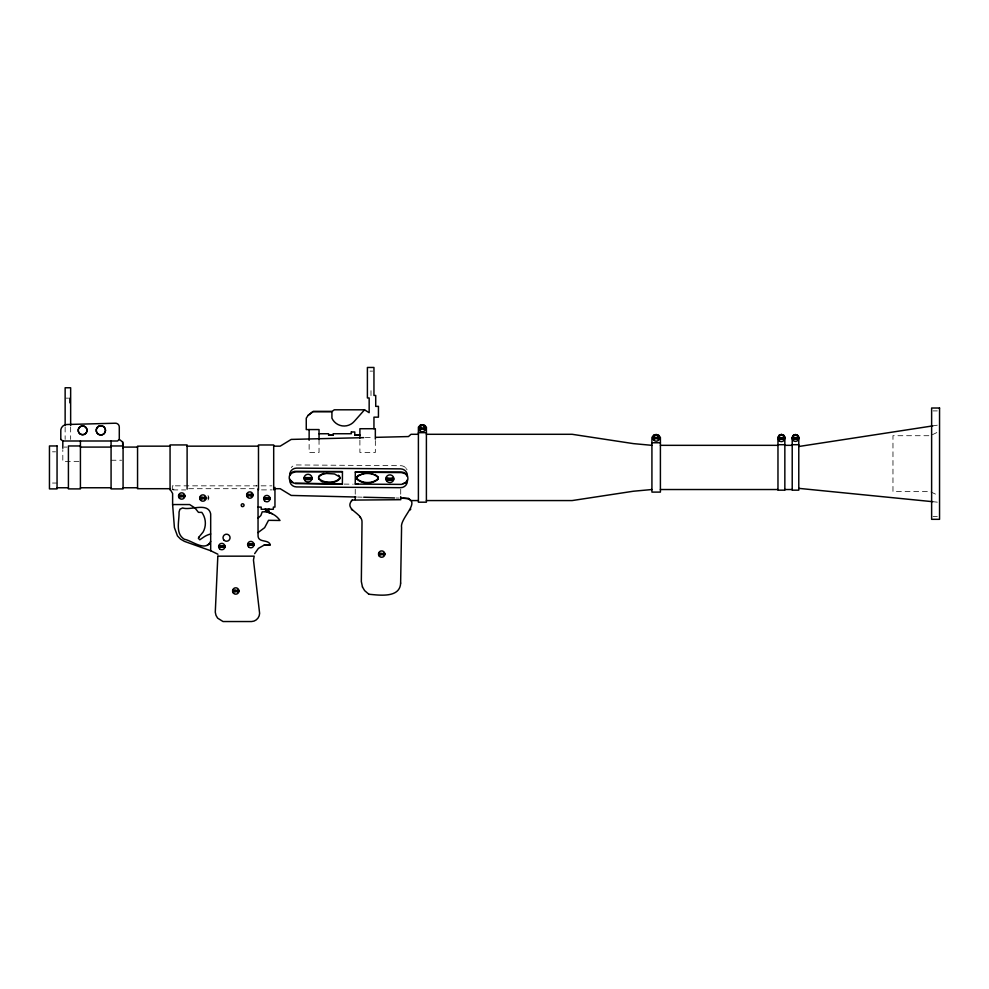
<?xml version="1.0" encoding="UTF-8"?>
<svg xmlns="http://www.w3.org/2000/svg" width="989" height="989" viewBox="0 0 989 989"><rect width="100%" height="100%" fill="white"/><g stroke="black" fill="none" stroke-linecap="round" stroke-linejoin="round"><path stroke-width="0.74" stroke-dasharray="4.95 3.71" d="M208.543 498.567L208.568 497.195L207.616 497.195M936.806 432.576L930.266 435.716L892.968 435.716L892.968 491.632L930.266 491.632L936.806 494.76M932.751 425.9L937.312 425.183M365.275 437.608L372.989 437.422M370.022 371.11L372.643 371.11M65.942 398.147L68.6 398.147M933.047 410.905L937.312 410.905M64.161 447.09L66.992 447.09M52.491 451.812L55.532 451.812M111.077 460.244L121.573 460.231M78.959 461.356L62.814 461.369L62.814 449.711M52.491 483.04L57.053 483.04M256.139 485.859L257.177 485.859L172.309 485.834L172.309 489.493L173.792 489.493L173.792 485.834L172.309 485.859M261.108 485.834L271.876 485.846M188.627 488.702L255.446 488.702M172.902 489.926L185.685 489.926M261.529 489.889L272.173 489.889M933.047 516.443L937.312 516.443M207.616 498.394L208.568 498.407M344.036 484.103L353.209 484.177M357.561 497.059L362.184 497.183M396.132 498.011L399.21 498.085M932.751 501.695L937.312 502.152M400.718 489.271L400.718 495.118M375.338 440.587L375.338 452.468L359.897 452.468L359.897 438.102M370.999 390.667L370.999 397.974M355.236 489.271L355.236 495.118M319.039 439.499L319.039 452.468L309.137 452.468L309.137 441.762M70.652 427.075L70.652 439.437M65.138 427.075L65.138 439.437M404.872 467.092A6.849 6.614 2.1 0 0 400.706 465.695L296.725 464.954A6.849 6.614 2.1 0 0 291.273 467.5M405.539 467.673A6.849 6.614 2.1 0 1 406.133 468.329M406.627 469.046A6.849 6.614 2.1 0 1 407.011 469.824M207.95 495.538A3.202 3.202 0 0 1 207.95 500.063"/><path stroke-width="1.48" d="M289.728 475.437L289.728 474.683A6.849 6.614 2.1 0 1 296.613 468.118L400.594 468.873A6.849 6.614 2.1 0 1 407.406 475.536L407.406 476.29L405.391 473.805L401.447 472.594L355.298 472.223L400.57 472.062C405.539 471.592 409.347 476.142 407.381 481.124A6.849 6.614 2.1 0 1 400.496 487.688L296.515 486.934A6.849 6.614 2.1 0 1 289.703 480.271C287.762 475.276 291.644 470.764 296.601 471.32L342.454 471.642L342.379 484.004L295.624 483.621L291.087 482.002L289.703 478.96M407.381 479.813L405.935 482.83L401.386 484.387L355.236 484.091L355.323 471.741M400.632 583.127L401.571 527.421C399.581 517.704 424.887 498.913 402.746 498.258M318.903 479.084C317.432 475.326 320.893 483.3 323.848 481.94C328.978 482.941 335.518 483.275 339.462 479.232L339.845 477.551L339.462 479.232M323.898 473.41L320.003 475.079L318.915 476.673L321.672 474.609L326.457 473.447L334.529 473.966L339.474 476.822L338.436 475.214M342.454 471.642L295.686 471.827L291.73 472.989L289.765 475.375M342.379 484.004L295.637 483.139M355.236 484.091L358.278 483.633M375.004 474.51L377.736 476.624L377.711 479.504C372.358 484.251 362.444 484.165 357.153 479.356L356.819 477.675L358.253 475.363L364.731 473.237M357.153 479.356L356.819 477.675M356.794 478.157L357.177 476.475M377.711 479.504L378.095 477.823M378.082 478.305L377.736 476.624M217.827 556.164L215.281 612.191L215.998 615.368L217.654 618.162L223.032 621.537L251.577 621.537C255.953 621.438 259.538 617.692 259.613 613.341L253.468 560.034L254.185 556.164L218.025 556.164M400.632 583.114C399.989 598.555 378.515 595.069 368.872 594.241M184.572 496.775L184.584 495.39L178.811 495.39L178.811 496.602L181.321 496.614M205.749 498.802L205.761 497.43L199.988 497.43L199.988 498.641L202.498 498.641M224.701 547.337L224.713 545.953L218.94 545.953L218.94 547.164L220.559 547.177M238.633 591.756L238.658 590.384L232.885 590.384L232.885 591.595L235.382 591.595M252.69 495.835L252.702 494.451L246.929 494.451L246.929 495.662L248.548 495.674M253.691 545.384L253.716 543.999L247.93 543.999L247.93 545.211L250.44 545.211M269.737 499.383L269.762 498.011L263.976 498.011L263.976 499.222L265.856 499.222M384.548 554.854L384.573 553.481L378.799 553.481L378.799 554.681L384.573 554.681L383.67 554.693M425.171 429.35L425.183 427.977L419.41 427.977L419.41 429.189L421.03 429.189M659.144 438.782L659.156 437.41L653.383 437.41L653.383 438.622L655.002 438.622M784.289 439.215L784.314 437.843L778.528 437.843L778.528 439.054L780.408 439.054M792.51 438.226L792.646 437.323M798.346 438.992L798.37 437.62L792.597 437.62L794.216 437.62M311.634 479.306L311.671 477.65L304.439 477.6L304.427 479.059L307.591 479.677A7.232 1.879 0.3 0 0 308.457 479.69L311.659 479.109L304.427 479.059M393.449 479.9L393.486 478.243L386.254 478.194L386.242 479.653L389.406 480.271A7.232 1.879 0.3 0 0 390.284 480.271L393.474 479.702L386.242 479.653M318.545 477.872L318.928 476.191M407.32 480.357L405.96 482.348L403.141 483.633M198.851 537.225L198.381 538.263L199.778 539.796L203.005 537.583A22.215 22.215 0 0 1 210.682 533.986M779.122 435.308L777.972 437.472L777.972 490.161L784.846 490.161L784.846 437.459L783.696 435.308L781.409 434.443L779.122 435.308L781.409 434.455L783.696 435.321L784.846 437.472M217.914 554.236L210.682 550.725L210.682 513.921C208.147 501.782 190.543 510.757 182.631 507.95L179.936 509.211L179.046 512.092C179.405 521.018 174.929 533.516 184.411 539.302C192.014 540.489 205.403 552.418 210.682 541.354M373.953 428.744L373.953 417.16L378.441 417.16L378.441 406.355L375.721 406.38L375.721 395.464L373.953 395.464L373.953 367.463L367.401 367.463L367.401 397.974L369.157 397.949L369.157 412.697L364.533 409.805L334.282 409.805L331.921 411.548L313.117 411.523L308.16 415.306L306.256 418.199L306.256 429.572L319.039 429.56L319.039 439.512M254.655 553.655L258.389 548.376L263.964 545.223L270.318 544.791M410.163 509.941L410.781 509.088M400.718 496.589L400.78 499.705L352.257 500.1C343.245 509.805 362.679 512.525 362.011 522.353L361.331 581.52L362.469 586.996M198.851 537.225L203.165 531.946A18.383 18.383 0 0 0 201.805 512.364L198.468 512.364L194.944 507.95L189.641 504.551L172.618 504.551L172.618 493.499L170.269 489.493M364.533 409.829L354.173 421.499A13.438 13.438 0 0 1 331.921 418.199L331.921 411.548L313.117 411.548L308.16 415.343M339.474 478.75C334.121 483.485 324.207 483.411 318.915 478.602M357.165 476.958C362.518 472.21 372.433 472.297 377.724 477.106M377.724 479.022C372.383 483.769 362.456 483.683 357.165 478.874M351.392 500.879L352.257 500.1M207.158 545.471L209.334 543.777M258.042 518.211L260.861 515.541L262.221 511.857C269.193 511.338 276.055 514.713 279.998 520.474L268.526 520.325L264.644 527.669L258.042 532.589M311.671 477.65L308.469 478.219A7.232 1.879 0.3 0 1 307.591 478.219L304.439 477.6M393.486 478.243L390.371 478.812A7.232 1.879 0.3 0 1 389.406 478.812L386.254 478.194M932.751 425.9L798.778 446.496M651.924 489.53L633.356 491.236L572.124 500.57L426.395 500.57M263.964 545.236L270.318 544.803C268.328 538.733 257.511 543.493 258.042 534.864L258.042 488.887M363.729 437.645L291.223 439.413L280.184 446.163L273.693 446.163M376.067 437.348L408.469 436.557L411.028 434.295L418.396 434.295M269.552 509.261L267.883 509.273M424.293 427.977L425.183 427.977M424.293 429.189L425.183 429.189L419.41 429.189M659.156 437.41L657.598 437.41M778.961 437.15L778.961 438.362M798.37 437.62L795.935 437.62M784.314 437.843L781.866 437.843M252.702 494.451L250.452 494.463M184.584 495.39L183.027 495.402M205.761 497.43L204.204 497.43M269.762 498.011L268.192 498.011M265.608 509.261L264.928 509.261L266.103 509.273M253.716 543.999L252.146 544.012M224.713 545.953L222.463 545.965M384.573 553.481L383.67 553.481M238.658 590.384L237.756 590.384M351.33 431.995L354.779 431.97L354.779 435.259L359.897 435.259M418.396 432.675L426.395 432.675M319.039 433.763L328.608 433.738L328.608 435.259L333.169 435.259L333.169 433.738L351.33 433.738L351.33 431.97M426.395 434.295L572.124 434.295L633.356 443.616L651.924 445.334M328.608 435.234L333.169 435.234M354.779 435.234L359.897 435.234M653.383 438.622L659.156 438.622L657.598 438.622M794.909 438.832L792.597 438.832L792.572 437.929M792.597 438.832L798.37 438.832L796.12 438.832M778.528 439.054L784.314 439.054L782.064 439.054M60.799 439.4L62.814 440.995L117.555 440.995L119.286 439.413L119.286 426.988A3.795 3.795 0 0 0 115.379 423.218L66.819 424.516A6.255 6.255 0 0 0 60.799 431.674L60.799 439.413M651.924 442.763L660.405 442.763M777.972 444.704L784.846 444.704M792.214 444.704L798.778 444.704M660.405 445.334L777.972 445.334M784.846 445.334L792.214 445.334M80.418 445.965L68.414 445.965L68.414 488.9L80.418 488.9L80.418 440.97M111.077 445.965L123.081 445.965L123.081 488.9L111.077 488.9L111.077 440.97M170.059 446.163L137.558 446.163L137.558 488.702L170.059 488.702M187.106 446.163L258.488 446.163M80.418 447.09L111.077 447.09M123.081 447.09L137.558 447.09M57.053 487.762L68.414 487.762M80.418 487.762L111.077 487.762M123.081 487.762L137.558 487.762M798.778 488.356L932.751 501.695M273.693 488.702L280.184 488.702L291.223 495.44L356.015 497.022M660.405 489.53L777.972 489.53M784.846 489.53L792.214 489.53M181.568 495.402L178.811 495.39M250.266 495.674L252.702 495.662L246.929 495.662M183.027 496.614L184.584 496.602L178.811 496.602M202.498 497.43L199.988 497.43M266.301 498.011L264.632 498.011M204.204 498.641L205.761 498.641L199.988 498.641M268.192 499.222L269.762 499.222L263.976 499.222M418.396 500.57L411.028 500.57L408.469 498.308L400.755 498.122M258.042 507.11L261.195 507.097L261.195 509.273L273.36 509.261L273.36 507.097L274.954 507.097L274.954 487.354M266.671 511.189C261.084 511.177 273.471 511.189 267.883 511.177M250.44 544.012L247.93 543.999M252.146 545.211L253.716 545.211L247.93 545.211M222.278 547.177L224.713 547.164L218.94 547.164M381.297 553.481L379.195 553.481M235.802 590.384L232.885 590.384M237.1 591.595L238.658 591.595L232.885 591.595M419.41 427.977L421.03 427.977M784.376 437.15L783.721 437.15M798.432 437.323L797.48 437.323M653.383 437.41L655.002 437.41M778.528 437.843L780.16 437.843M248.548 494.463L246.929 494.451M220.559 545.965L218.94 545.953M379.195 554.693L380.419 554.693M363.729 497.22L394.586 497.974M370.232 473.274L372.804 473.756M267.351 512.092L272.259 513.687M210.682 550.737L184.411 541.354L180.579 539.141L177.476 535.939L174.41 527.594L172.618 504.538M798.049 435.976L795.49 434.443L793.265 435.321L792.214 437.472L792.214 490.161L798.778 490.161L798.778 437.459L797.814 435.679A3.202 3.202 0 0 0 792.782 439.536M293.115 482.595L289.765 479.504M368.872 594.253L364.62 590.606L362.469 586.984M119.286 439.4L122.648 441.996L123.081 446.373M351.392 509.323L352.257 510.101M359.773 516.505L360.404 517.593M797.727 435.321L798.778 437.472M339.487 476.339L339.833 478.033M798.642 437.101L798.753 437.929A3.202 3.202 0 0 1 798.642 438.757M798.407 437.163L798.506 437.929M784.351 436.99L784.45 437.756M122.648 441.984L122.784 448.079M375.338 439.116L375.338 428.719L359.897 428.732L359.897 438.127M355.236 496.565L355.236 499.507M309.137 429.547L309.137 440.253M273.693 489.889L273.693 444.976L258.488 444.976L258.488 489.889M187.106 489.172L187.106 444.939L170.059 444.939L170.059 489.926M70.652 425.542L70.652 387.762L65.138 387.762L65.138 425.542M69.935 398.147L69.935 402.869M62.814 440.97L62.814 448.264M797.69 436.483A2.238 2.238 0 0 1 797.69 437.633M793.363 436.483A2.238 2.238 0 0 1 793.586 435.939M793.944 435.469A2.238 2.238 0 0 1 797.109 435.469M657.759 438.56A2.238 2.238 0 0 0 657.302 435.036L656.758 434.814A2.238 2.238 0 0 0 654.013 437.558M778.726 439.351A3.202 3.202 0 0 1 779.233 435.494L782.324 434.666A3.202 3.202 0 0 1 784.697 437.756M654.05 436.47A2.238 2.238 0 0 1 654.273 435.939M654.631 435.469A2.238 2.238 0 0 1 657.796 435.469M658.155 435.939A2.238 2.238 0 0 1 658.377 436.47M779.196 436.483A2.238 2.238 0 0 1 782.954 435.469M420.3 426.642A2.238 2.238 0 0 1 424.627 426.642M420.214 425.913A3.202 3.202 0 0 1 421.648 425.085L422.476 424.973A3.202 3.202 0 0 1 425.245 426.568M420.745 425.666A2.238 2.238 0 0 1 423.91 425.666M653.556 435.284L651.924 437.472L651.924 492.102L660.405 492.102L660.405 437.459L658.761 435.284L656.164 434.443L653.556 435.284M420.041 425.381L418.396 427.186L418.396 502.189L426.395 502.189L426.395 427.174L424.738 425.381L422.39 424.714L420.041 425.394M939.55 408.012L931.626 408.012L931.626 519.324L939.55 519.324L939.55 408.012M57.053 445.965L49.45 445.965L49.45 488.9L57.053 488.9L57.053 445.965M420.028 430.845A3.202 3.202 0 0 0 425.369 429.411A3.202 3.202 0 0 0 421.462 425.493A3.202 3.202 0 0 0 420.028 430.845M654.001 440.278A3.202 3.202 0 0 0 659.342 438.844A3.202 3.202 0 0 0 655.435 434.925A3.202 3.202 0 0 0 654.001 440.278M793.203 440.476A3.202 3.202 0 0 0 798.556 439.054A3.202 3.202 0 0 0 794.637 435.135A3.202 3.202 0 0 0 793.203 440.476M779.147 440.698A3.202 3.202 0 0 0 784.5 439.277A3.202 3.202 0 0 0 780.581 435.358A3.202 3.202 0 0 0 779.147 440.698M305.218 480.839A4.005 3.869 2.1 0 0 311.918 479.146A4.005 3.869 2.1 0 0 307.047 474.386A4.005 3.869 2.1 0 0 305.218 480.839M387.033 481.42A4.005 3.869 2.1 0 0 393.733 479.739A4.005 3.869 2.1 0 0 388.862 474.98A4.005 3.869 2.1 0 0 387.033 481.42M264.595 500.879A3.202 3.202 0 0 0 269.948 499.445A3.202 3.202 0 0 0 266.029 495.526A3.202 3.202 0 0 0 264.595 500.879M248.548 546.868A3.202 3.202 0 0 0 253.901 545.433A3.202 3.202 0 0 0 249.982 541.515A3.202 3.202 0 0 0 248.548 546.868M200.606 500.286A3.202 3.202 0 0 0 205.947 498.864A3.202 3.202 0 0 0 202.04 494.945A3.202 3.202 0 0 0 200.606 500.286M219.558 548.821A3.202 3.202 0 0 0 224.899 547.387A3.202 3.202 0 0 0 220.992 543.48A3.202 3.202 0 0 0 219.558 548.821M247.547 497.319A3.202 3.202 0 0 0 252.887 495.885A3.202 3.202 0 0 0 248.981 491.978A3.202 3.202 0 0 0 247.547 497.319M179.429 498.258A3.202 3.202 0 0 0 184.77 496.824A3.202 3.202 0 0 0 180.851 492.918A3.202 3.202 0 0 0 179.429 498.258M224.12 540.278A3.523 3.523 0 0 0 229.967 538.535A3.523 3.523 0 0 0 225.529 534.344A3.523 3.523 0 0 0 224.12 540.278M241.909 506.442A1.446 1.446 0 0 0 244.06 505.194A1.446 1.446 0 0 0 241.909 503.957A1.446 1.446 0 0 0 241.909 506.442M233.491 593.252A3.202 3.202 0 0 0 238.844 591.818A3.202 3.202 0 0 0 234.925 587.899A3.202 3.202 0 0 0 233.491 593.252M379.405 556.337A3.202 3.202 0 0 0 384.758 554.903A3.202 3.202 0 0 0 380.839 550.997A3.202 3.202 0 0 0 379.405 556.337M80.406 434.134A4.401 4.401 0 0 0 87.007 430.326A4.401 4.401 0 0 0 80.406 426.506A4.401 4.401 0 0 0 80.406 434.134A4.401 4.401 0 0 0 87.007 430.339A4.401 4.401 0 0 0 80.406 426.531A4.401 4.401 0 0 0 80.406 434.159M98.541 434.356A4.636 4.636 0 0 0 105.502 430.339A4.636 4.636 0 0 0 98.541 426.321A4.636 4.636 0 0 0 98.541 434.356A4.636 4.636 0 0 0 105.502 430.339A4.636 4.636 0 0 0 98.541 426.321A4.636 4.636 0 0 0 98.541 434.356"/></g></svg>
